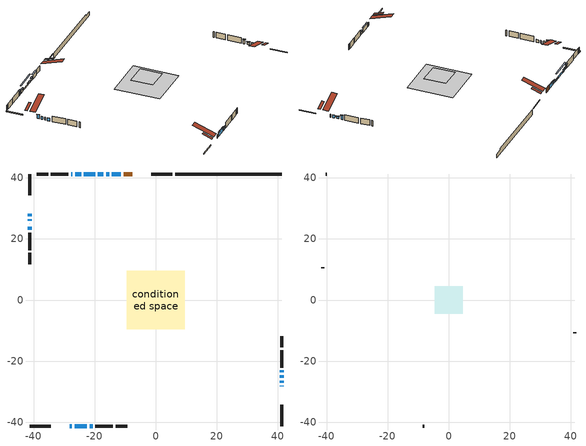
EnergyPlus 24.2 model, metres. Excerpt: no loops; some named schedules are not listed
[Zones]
conditioned space
 floor outside (Floor1 construction): -1.9,-1.9 -1.9,1.9 1.9,1.9 1.9,-1.9 z0.3
 floor adiabatic (AdiabaticFloorConstruction): -9.52,-9.52 -9.52,9.52 9.52,9.52 9.52,-9.52 z0.3
 floor foundation (Slab1 construction): -5.33,-3.4 -5.33,3.4 5.33,3.4 5.33,-3.4 z-1.83
 wall outside (RimJoist1 construction): 5.38,41.24 -1.52,41.24 / -41.24,-41.24 -34.34,-41.24 / -41.24,41.24 -41.24,34.34 / 41.24,-41.24 41.24,-34.34 z0.3:0.6
 wall outside (AdiabaticWallConstruction 1): -7.71,41.24 -10.52,41.24 z0.3:2.33
 wall outside (AdiabaticWallConstruction): -28.15,-41.24 -27.47,-41.24 / -41.24,26.46 -41.24,25.95 / 41.24,-28.15 41.24,-28.03 / -41.24,25.03 -41.24,24.9 / -41.24,23.98 -41.24,22.96 / 41.24,-27.11 41.24,-26.42 z0.3:1.52; -11.44,41.24 -14.34,41.24 / -26.55,-41.24 -22.58,-41.24 / 41.24,-23.65 41.24,-23.07 z0.3:2.03; -15.27,41.24 -16.19,41.24 z0.3:1.27; -17.11,41.24 -18.94,41.24 z0.3:0.66; -41.24,28.15 -41.24,27.39 z0.3:2; -21.65,-41.24 -20.66,-41.24 / -24.46,41.24 -26.34,41.24 z0.3:1.37; -19.87,41.24 -23.53,41.24 z0.3:0.91; 41.24,-25.5 41.24,-24.58 z0.3:1.29; -27.26,41.24 -27.72,41.24 z0.3:2.11
 wall outside (Wall1 construction): -28.65,41.24 -34.33,41.24 / -19.73,-41.24 -14.06,-41.24 / -41.24,22.03 -41.24,16.36 / 41.24,-22.14 41.24,-16.47 z0.3:2.74
 wall outside (Wall2 construction): -35.25,41.24 -38.98,41.24 / -13.13,-41.24 -9.4,-41.24 / -41.24,15.43 -41.24,11.7 / 41.24,-15.54 41.24,-11.81 z0.3:2.74
 wall foundation (FoundationWall1 construction): 6.31,41.24,-1.83 6.31,41.24,0.3 37.75,41.24,0.3 37.75,41.24,-0.34 41.24,41.24,-0.34 41.24,41.24,-1.83
 window (WindowConstruction 12): -28.15,-41.24 -27.47,-41.24 z0.3:1.52
 window (WindowConstruction 4): -11.44,41.24 -14.34,41.24 z0.3:2.03
 window (WindowConstruction 5): -15.27,41.24 -16.19,41.24 z0.3:1.27
 window (WindowConstruction 6): -17.11,41.24 -18.94,41.24 z0.3:0.66
 window (WindowConstruction 7): -41.24,28.15 -41.24,27.39 z0.3:2
 window (WindowConstruction 8): -26.55,-41.24 -22.58,-41.24 z0.3:2.03
 window (WindowConstruction 13): -41.24,26.46 -41.24,25.95 z0.3:1.52
 window (WindowConstruction 9): -21.65,-41.24 -20.66,-41.24 z0.3:1.37
 window (WindowConstruction 10): 41.24,-28.15 41.24,-28.03 z0.3:1.52
 window (WindowConstruction 11): -41.24,25.02 -41.24,24.9 z0.3:1.52
 window (WindowConstruction 16): -19.87,41.24 -23.53,41.24 z0.3:0.91
 window (WindowConstruction 14): -41.24,23.98 -41.24,22.96 z0.3:1.52
 window (WindowConstruction 15): 41.24,-27.1 41.24,-26.43 z0.3:1.52
 window (WindowConstruction): 41.24,-25.5 41.24,-24.58 z0.3:1.29
 window (WindowConstruction 1): 41.24,-23.65 41.24,-23.07 z0.3:2.03
 window (WindowConstruction 2): -24.46,41.24 -26.34,41.24 z0.3:1.37
 window (WindowConstruction 3): -27.27,41.24 -27.72,41.24 z0.3:2.1
 door (Door): -7.71,41.24 -10.51,41.24 z0.3:2.33
 ceiling adiabatic (AdiabaticFloorConstruction): 9.52,-9.52 9.52,9.52 -9.52,9.52 -9.52,-9.52 z0.3
 roof outside (Roof1 construction): -3.5,41.24,2.74 -3.5,37.23,4.08 -2.45,37.23,4.08 -2.45,41.24,2.74; -32.36,-41.24,2.74 -32.36,-37.23,4.08 -33.41,-37.23,4.08 -33.41,-41.24,2.74; -41.24,32.36,2.74 -37.23,32.36,4.08 -37.23,33.41,4.08 -41.24,33.41,2.74; 41.24,-32.36,2.74 37.23,-32.36,4.08 37.23,-33.41,4.08 41.24,-33.41,2.74
attic - vented
 floor to conditioned space (Floor2 construction Reversed): -4.57,-4.57 -4.57,4.57 4.57,4.57 4.57,-4.57 z2.74
 wall outside (Wall3 construction): -39.91,41.24 -40.31,41.24 / -8.47,-41.24 -8.07,-41.24 / -41.24,10.77 -41.24,10.37 / 41.24,-10.88 41.24,-10.48 z0.3:2.74
 roof outside (Roof2 construction): -6.78,41.24,2.74 -6.78,32.34,5.71 -4.43,32.34,5.71 -4.43,41.24,2.74; -29.08,-41.24,2.74 -29.08,-32.34,5.71 -31.43,-32.34,5.71 -31.43,-41.24,2.74; -41.24,29.08,2.74 -32.34,29.08,5.71 -32.34,31.43,5.71 -41.24,31.43,2.74; 41.24,-29.08,2.74 32.34,-29.08,5.71 32.34,-31.43,5.71 41.24,-31.43,2.74
shading: -14.54,41.24 -11.24,41.24 -11.24,41.65 -14.54,41.65 z2.23; -16.39,41.24 -15.07,41.24 -15.07,41.65 -16.39,41.65 z1.47; -19.14,41.24 -16.91,41.24 -16.91,41.65 -19.14,41.65 z0.86; -41.24,27.19 -41.24,28.35 -41.65,28.35 -41.65,27.19 z2.2; -22.38,-41.24 -26.75,-41.24 -26.75,-41.65 -22.38,-41.65 z2.23; -20.46,-41.24 -21.85,-41.24 -21.85,-41.65 -20.46,-41.65 z1.57; -26.29,41.24 -17.11,41.24 -17.11,41.65 -26.29,41.65 z3.67; 41.24,-24.38 41.24,-25.7 41.65,-25.7 41.65,-24.38 z1.49; 41.24,-22.87 41.24,-23.85 41.65,-23.85 41.65,-22.87 z2.23; -26.54,41.24 -24.26,41.24 -24.26,41.65 -26.54,41.65 z1.57; -27.92,41.24 -27.06,41.24 -27.06,41.65 -27.92,41.65 z2.31
[Building]
Building 1: Terrain=Suburbs
[Site:Location]
Quebec Intl AP_QC: Latitude {deg}=46.8; Longitude {deg}=-71.38; Time Zone {hr}=-5; Elevation {m}=74; Keep Site Location Information=Yes
[Site:GroundTemperature:Shallow]
0.0108218, -2.24938, -2.43038, -1.3578, 2.94801, 7.23376, 10.9493, 13.303, 13.5029, 11.5886, 7.96783, 3.81355
[Site:WaterMainsTemperature]
Calculation Method=Schedule; Temperature Schedule=mains temperature schedule
[Material] Roughness=Rough; Thermal Absorptance=0.9
Name | Thickness {m} | Conductivity {W/m-K} | Density {kg/m3} | Specific Heat {J/kg-K} | Solar Absorptance | Visible Absorptance
asphalt or fiberglass shingles | 0.00635 | 0.162714 | 1121.4 | 1465.45 | 0.4 | 0.4
ceiling loosefill ins | 0.169333 | 0.0480833 | 16.02 | 1046.75 | 0.7 | 0.7
ceiling stud and cavity | 0.1397 | 0.0758482 | 65.682 | 1177.47 | 0.7 | 0.7
concrete 4.0 in. | 0.1016 | 1.803125 | 2242.8 | 837.4 | 0.7 | 0.7
concrete 8.0 in. | 0.2032 | 1.803125 | 2242.8 | 837.4 | 0.7 | 0.7
door material | 0.04445 | 0.053851 | 512.64 | 1214.23 | 0.7 | 0.7
exterior vertical ins | 0.0021394 | 0.029427 | 32.04 | 1214.23 | 0.7 | 0.7
floor covering | 0.0127 | 0.0433444 | 54.468 | 1339.84 | 0.6 | 0.6
floor rigid ins | 0.155448 | 0.029427 | 32.04 | 1214.23 | 0.7 | 0.7
floor rigid ins 1; wall rigid ins 1 | 0.512978 | 0.029427 | 32.04 | 1214.23 | 0.7 | 0.7
floor stud and cavity | 0.1397 | 0.11909 | 92.3553 | 1139.71 | 0.7 | 0.7
floor stud and cavity 1 | 0.1397 | 1.75129 | 37.0049 | 1207.88 | 0.7 | 0.7
furniture material conditioned space 1 | 0.1524 | 0.115458 | 640.8 | 1214.23 | 0.6 | 0.6
gypsum board | 0.0127 | 0.160291 | 801 | 837.4 | 0.6 | 0.6
gypsum board 1 | 0.0127 | 0.160291 | 801 | 837.4 | 0.7 | 0.7
osb sheathing 0.5 in. | 0.0127 | 0.115458 | 512.64 | 1214.23 | 0.7 | 0.7
osb sheathing 0.75 in. | 0.01905 | 0.115458 | 512.64 | 1214.23 | 0.7 | 0.7
osb sheathing 2.0 in. | 0.0508 | 0.115458 | 512.64 | 1214.23 | 0.7 | 0.7
rim joist stud and cavity | 0.0508 | 0.0329873 | 125.044 | 1163.47 | 0.6 | 0.6
roof rigid ins; wall rigid ins | 0.051816 | 0.029427 | 32.04 | 1214.23 | 0.7 | 0.7
roof stud and cavity | 0.2032 | 0.13564 | 78.34581 | 1123.46 | 0.7 | 0.7
wall stud and cavity | 0.1397 | 0.714818 | 139.0536 | 1170.24 | 0.7 | 0.7
wall stud and cavity 1 | 0.1397 | 0.0790222 | 139.0536 | 1170.24 | 0.7 | 0.7
wall stud and cavity 2 | 0.0889 | 6.9971 | 50.32683 | 1063.81 | 0.6 | 0.6
wall stud and cavity 3 | 0.0889 | 0.380278 | 52.3479 | 1209.89 | 0.7 | 0.7
wall stud and cavity 4 | 0.0889 | 0.391764 | 83.0341 | 1211.67 | 0.7 | 0.7
wood siding | 0.0254 | 0.102417 | 544.68 | 1172.36 | 0.4 | 0.4
wood siding 1 | 0.00254 | 0.102417 | 544.68 | 1172.36 | 0.4 | 0.4
wood siding 2; wood siding 3; wood siding 4 | 0.0254 | 0.102417 | 544.68 | 1172.36 | 0.7 | 0.7
[WindowMaterial:SimpleGlazingSystem]
Name | U-Factor {W/m2-K} | Solar Heat Gain Coefficient
WindowMaterial | 2.85717 | 0.56
WindowMaterial 1 | 2.88329 | 0.54
WindowMaterial 10 | 9.89051 | 0.71
WindowMaterial 11 | 2.86682 | 0.61
WindowMaterial 12 | 2.875907 | 0.6
WindowMaterial 13 | 2.80266 | 0.66
WindowMaterial 14 | 4.849012 | 0.56
WindowMaterial 2 | 2.84865 | 0.57
WindowMaterial 3 | 2.92814 | 0.5
WindowMaterial 4 | 2.81856 | 0.6
WindowMaterial 5 | 2.85831 | 0.56
WindowMaterial 6 | 2.99401 | 0.4
WindowMaterial 7 | 2.84581 | 0.58
WindowMaterial 8 | 2.81572 | 0.61
WindowMaterial 9 | 2.84411 | 0.57
[Construction]
AdiabaticFloorConstruction: floor stud and cavity 1, floor rigid ins 1, osb sheathing 0.75 in., floor covering
AdiabaticWallConstruction: wood siding 3, wall rigid ins 1, wall stud and cavity 3, gypsum board
AdiabaticWallConstruction 1: wood siding 4, wall rigid ins 1, wall stud and cavity 3, gypsum board
Door: door material
Floor1 construction: floor stud and cavity, floor rigid ins, osb sheathing 0.75 in., floor covering
Floor2 construction Reversed: gypsum board, ceiling stud and cavity, ceiling loosefill ins
FoundationWall1 construction: concrete 8.0 in., gypsum board 1
furniture construction conditioned space 1: furniture material conditioned space 1
PartitionWallConstruction: gypsum board, wall stud and cavity 4, gypsum board
RimJoist1 construction: wood siding 2, osb sheathing 2.0 in., rim joist stud and cavity
Roof1 construction: asphalt or fiberglass shingles, roof rigid ins, osb sheathing 0.75 in., roof stud and cavity, gypsum board
Roof2 construction: asphalt or fiberglass shingles
Slab1 construction: concrete 4.0 in.
Wall1 construction: wood siding, wall rigid ins, osb sheathing 0.5 in., wall stud and cavity, gypsum board
Wall2 construction: wood siding, osb sheathing 0.5 in., wall stud and cavity 1, gypsum board
Wall3 construction: wood siding 1, wall stud and cavity 2
WindowConstruction: WindowMaterial
WindowConstruction 1: WindowMaterial 1
WindowConstruction 10; WindowConstruction 11: WindowMaterial 10
WindowConstruction 12; WindowConstruction 15: WindowMaterial 11
WindowConstruction 13: WindowMaterial 12
WindowConstruction 14: WindowMaterial 13
WindowConstruction 16: WindowMaterial 14
WindowConstruction 2: WindowMaterial 2
WindowConstruction 3: WindowMaterial 3
WindowConstruction 4: WindowMaterial 4
WindowConstruction 5: WindowMaterial 5
WindowConstruction 6: WindowMaterial 6
WindowConstruction 7: WindowMaterial 7
WindowConstruction 8: WindowMaterial 8
WindowConstruction 9: WindowMaterial 9
[Zone] Multiplier=1; Part of Total Floor Area=Yes
Name | Volume {m3}
attic - vented | 40.2936
conditioned space | 418.5
[Space]
Name | Zone | Volume {m3}
attic - vented 1 | attic - vented | 40.2936
conditioned space 1 | conditioned space | 418.5
[ZoneInfiltration:EffectiveLeakageArea]
infil attic - vented 1: Zone or Space=attic - vented 1; Schedule=Always On Discrete; Effective Air Leakage Area {cm2}=3087.14; Stack Coefficient=0.000376001; Wind Coefficient=1.31013e-05
[ZoneMixing]
whole house fan mix: Zone or Space=attic - vented; Schedule=Always On Continuous; Design Flow Rate Calculation Method=Flow/Zone; Design Flow Rate {m3/s}=0; Source Zone or Space=conditioned space
[SurfaceProperty:ExposedFoundationPerimeter]
Slab1: Exposed Perimeter Calculation Method=TotalExposedPerimeter; Total Exposed Perimeter {m}=34.931
[InternalMass] Zone or ZoneList=conditioned space; Space or SpaceList=conditioned space 1
Name | Construction | Surface Area {m2}
furniture mass conditioned space 1 | furniture construction conditioned space 1 | 179.72
partition wall mass | PartitionWallConstruction | 449.3
[Lights]
interior lighting: Zone or ZoneList or Space or SpaceList=conditioned space 1; Schedule=interior lighting schedule; Design Level Calculation Method=LightingLevel; Lighting Level {W}=343.2; Return Air Fraction=0; Fraction Radiant=0.6; Fraction Visible=0.2; Fraction Replaceable=1
[People]
occupants: Zone or ZoneList or Space or SpaceList=conditioned space 1; Number of People Schedule=occupants schedule; Number of People Calculation Method=People; Number of People=3; Fraction Radiant=0.314171; Sensible Heat Fraction=0.56303; Activity Level Schedule=occupants activity schedule; Carbon Dioxide Generation Rate {m3/s-W}=0; Enable ASHRAE 55 Comfort Warnings=No; Mean Radiant Temperature Calculation Type=EnclosureAveraged
[ElectricEquipment] Zone or ZoneList or Space or SpaceList=conditioned space 1; Design Level Calculation Method=EquipmentLevel
Name | Schedule | Design Level {W} | Fraction Latent | Fraction Radiant | Fraction Lost
clothes dryer | clothes dryer schedule | 140.772 | 0.015 | 0.081 | 0.85
clothes washer | clothes washer schedule | 32.1985 | 0.03 | 0.162 | 0.7
cooking range | cooking range schedule | 215.147 | 0.08 | 0.432 | 0.2
dishwasher | dishwasher schedule | 66.8632 | 0.3 | 0.18 | 0.4
fridge | fridge schedule | 72.9452 | 0 | 0.6 | 0
mech vent bath fan 0 | mech vent bath fan 0 schedule | 50.2 | 0 | 0 | 1
mech vent bath fan 1 | mech vent bath fan 1 schedule | 50.2 | 0 | 0 | 1
mech vent house fan | mech vent house fan schedule | 0 | 0 | 0 | 1
mech vent house fan cfis | mech vent house fan cfis schedule | 0 | 0 | 0 | 0
mech vent range fan 0 | mech vent range fan 0 schedule | 57 | 0 | 0 | 1
misc plug loads | misc plug loads schedule | 494.7 | 0.045 | 0.513 | 0.1
whole house fan | Always On Discrete | 0 | 0 | 0 | 1
[OtherEquipment] Zone or ZoneList or Space or SpaceList=conditioned space 1; Design Level Calculation Method=EquipmentLevel
Name | Fuel Type | Schedule | Design Level {W} | Fraction Latent | Fraction Radiant | Fraction Lost
clothes dryer 1 | Electricity | clothes dryer schedule | 0 | 0.015 | 0.081 | 0.85
cooking range 1 | Electricity | cooking range schedule | 0 | 0.08 | 0.432 | 0.2
general water use latent | None | general water use schedule | 62.594 | 1 | 0 | 0
general water use sensible | None | general water use schedule | -61.6891 | 0 | 0.6 | 0
mech vent house fan latent load | None | Always On Discrete | 0 | 1 | 0 | 0
mech vent house fan sensible load | None | Always On Discrete | 0 | 0 | 0 | 0
water heater energy adjustment1 | Electricity | Always On Discrete | 0.01 | 0 | 0 | 1
[ZoneInfiltration:DesignFlowRate] Zone or ZoneList or Space or SpaceList=conditioned space 1; Schedule=Always On Discrete; Design Flow Rate Calculation Method=Flow/Zone; Design Flow Rate {m3/s}=0
infil flow; natural vent flow; whole house fan flow
[Foundation:Kiva]
Foundation Kiva 1: Initial Indoor Air Temperature {C}=18; Wall Height Above Grade {m}=0.300015; Wall Depth Below Slab {m}=0.2032; Custom Block Material Name 1=exterior vertical ins; Custom Block Depth 1 {m}=2.13; Custom Block X Position 1 {m}=0.2159; Custom Block Z Position 1 {m}=0
[Foundation:Kiva:Settings]
Soil Conductivity {W/m-K}=0.849921; Soil Density {kg/m3}=1842.3; Soil Specific Heat {J/kg-K}=418.7; Ground Solar Absorptivity=0.9; Ground Thermal Absorptivity=0.9; Ground Surface Roughness {m}=0.03; Far-Field Width {m}=40; Deep-Ground Boundary Condition=ZeroFlux; Deep-Ground Depth {m}=40; Minimum Cell Dimension {m}=0.2; Maximum Cell Growth Coefficient=3; Simulation Timestep=Timestep
[Exterior:Lights]
exterior lighting: Schedule=exterior lighting schedule; Design Level {W}=75.6
[Schedule:Constant]
Name | Hourly Value
Always On Continuous; mech vent house fan schedule; mech vent house fan cfis schedule; Always On Discrete | 1
occupants activity schedule | 117.228
fridge schedule | 0
[Schedule:Week:Daily]
interior lighting schedule Week Rule - Jan1-Jan27: interior lighting schedule day, interior lighting schedule day, interior lighting schedule day, interior lighting schedule day, interior lighting schedule day, interior lighting schedule day, interior lighting schedule day, interior lighting schedule default day, interior lighting schedule default day, interior lighting schedule default day, interior lighting schedule default day, interior lighting schedule default day
interior lighting schedule Week Rule - Jan28-Feb3: interior lighting schedule day, interior lighting schedule day, interior lighting schedule day, interior lighting schedule day, interior lighting schedule day 1, interior lighting schedule day 1, interior lighting schedule day 1, interior lighting schedule default day, interior lighting schedule default day, interior lighting schedule default day, interior lighting schedule default day, interior lighting schedule default day
interior lighting schedule Week Rule - Feb4-Feb24: interior lighting schedule day 1, interior lighting schedule day 1, interior lighting schedule day 1, interior lighting schedule day 1, interior lighting schedule day 1, interior lighting schedule day 1, interior lighting schedule day 1, interior lighting schedule default day, interior lighting schedule default day, interior lighting schedule default day, interior lighting schedule default day, interior lighting schedule default day
interior lighting schedule Week Rule - Feb25-Mar3: interior lighting schedule day 1, interior lighting schedule day 1, interior lighting schedule day 1, interior lighting schedule day 1, interior lighting schedule day 2, interior lighting schedule day 2, interior lighting schedule day 2, interior lighting schedule default day, interior lighting schedule default day, interior lighting schedule default day, interior lighting schedule default day, interior lighting schedule default day
interior lighting schedule Week Rule - Mar4-Mar31: interior lighting schedule day 2, interior lighting schedule day 2, interior lighting schedule day 2, interior lighting schedule day 2, interior lighting schedule day 2, interior lighting schedule day 2, interior lighting schedule day 2, interior lighting schedule default day, interior lighting schedule default day, interior lighting schedule default day, interior lighting schedule default day, interior lighting schedule default day
interior lighting schedule Week Rule - Apr1-Apr28: interior lighting schedule day 3, interior lighting schedule day 3, interior lighting schedule day 3, interior lighting schedule day 3, interior lighting schedule day 3, interior lighting schedule day 3, interior lighting schedule day 3, interior lighting schedule default day, interior lighting schedule default day, interior lighting schedule default day, interior lighting schedule default day, interior lighting schedule default day
interior lighting schedule Week Rule - Apr29-May5: interior lighting schedule day 3, interior lighting schedule day 3, interior lighting schedule day 4, interior lighting schedule day 4, interior lighting schedule day 4, interior lighting schedule day 4, interior lighting schedule day 4, interior lighting schedule default day, interior lighting schedule default day, interior lighting schedule default day, interior lighting schedule default day, interior lighting schedule default day
interior lighting schedule Week Rule - May6-May26: interior lighting schedule day 4, interior lighting schedule day 4, interior lighting schedule day 4, interior lighting schedule day 4, interior lighting schedule day 4, interior lighting schedule day 4, interior lighting schedule day 4, interior lighting schedule default day, interior lighting schedule default day, interior lighting schedule default day, interior lighting schedule default day, interior lighting schedule default day
interior lighting schedule Week Rule - May27-Jun2: interior lighting schedule day 4, interior lighting schedule day 4, interior lighting schedule day 4, interior lighting schedule day 4, interior lighting schedule day 4, interior lighting schedule day 5, interior lighting schedule day 5, interior lighting schedule default day, interior lighting schedule default day, interior lighting schedule default day, interior lighting schedule default day, interior lighting schedule default day
interior lighting schedule Week Rule - Jun3-Jun30: interior lighting schedule day 5, interior lighting schedule day 5, interior lighting schedule day 5, interior lighting schedule day 5, interior lighting schedule day 5, interior lighting schedule day 5, interior lighting schedule day 5, interior lighting schedule default day, interior lighting schedule default day, interior lighting schedule default day, interior lighting schedule default day, interior lighting schedule default day
interior lighting schedule Week Rule - Jul1-Jul28: interior lighting schedule day 6, interior lighting schedule day 6, interior lighting schedule day 6, interior lighting schedule day 6, interior lighting schedule day 6, interior lighting schedule day 6, interior lighting schedule day 6, interior lighting schedule default day, interior lighting schedule default day, interior lighting schedule default day, interior lighting schedule default day, interior lighting schedule default day
interior lighting schedule Week Rule - Jul29-Aug4: interior lighting schedule day 6, interior lighting schedule day 6, interior lighting schedule day 6, interior lighting schedule day 7, interior lighting schedule day 7, interior lighting schedule day 7, interior lighting schedule day 7, interior lighting schedule default day, interior lighting schedule default day, interior lighting schedule default day, interior lighting schedule default day, interior lighting schedule default day
interior lighting schedule Week Rule - Aug5-Aug25: interior lighting schedule day 7, interior lighting schedule day 7, interior lighting schedule day 7, interior lighting schedule day 7, interior lighting schedule day 7, interior lighting schedule day 7, interior lighting schedule day 7, interior lighting schedule default day, interior lighting schedule default day, interior lighting schedule default day, interior lighting schedule default day, interior lighting schedule default day
interior lighting schedule Week Rule - Aug26-Sep1: interior lighting schedule day 7, interior lighting schedule day 7, interior lighting schedule day 7, interior lighting schedule day 7, interior lighting schedule day 7, interior lighting schedule day 7, interior lighting schedule day 8, interior lighting schedule default day, interior lighting schedule default day, interior lighting schedule default day, interior lighting schedule default day, interior lighting schedule default day
interior lighting schedule Week Rule - Sep2-Sep29: interior lighting schedule day 8, interior lighting schedule day 8, interior lighting schedule day 8, interior lighting schedule day 8, interior lighting schedule day 8, interior lighting schedule day 8, interior lighting schedule day 8, interior lighting schedule default day, interior lighting schedule default day, interior lighting schedule default day, interior lighting schedule default day, interior lighting schedule default day
interior lighting schedule Week Rule - Sep30-Oct6: interior lighting schedule day 8, interior lighting schedule day 9, interior lighting schedule day 9, interior lighting schedule day 9, interior lighting schedule day 9, interior lighting schedule day 9, interior lighting schedule day 9, interior lighting schedule default day, interior lighting schedule default day, interior lighting schedule default day, interior lighting schedule default day, interior lighting schedule default day
interior lighting schedule Week Rule - Oct7-Oct27: interior lighting schedule day 9, interior lighting schedule day 9, interior lighting schedule day 9, interior lighting schedule day 9, interior lighting schedule day 9, interior lighting schedule day 9, interior lighting schedule day 9, interior lighting schedule default day, interior lighting schedule default day, interior lighting schedule default day, interior lighting schedule default day, interior lighting schedule default day
interior lighting schedule Week Rule - Oct28-Nov3: interior lighting schedule day 9, interior lighting schedule day 9, interior lighting schedule day 9, interior lighting schedule day 9, interior lighting schedule day 10, interior lighting schedule day 10, interior lighting schedule day 10, interior lighting schedule default day, interior lighting schedule default day, interior lighting schedule default day, interior lighting schedule default day, interior lighting schedule default day
interior lighting schedule Week Rule - Nov4-Nov24: interior lighting schedule day 10, interior lighting schedule day 10, interior lighting schedule day 10, interior lighting schedule day 10, interior lighting schedule day 10, interior lighting schedule day 10, interior lighting schedule day 10, interior lighting schedule default day, interior lighting schedule default day, interior lighting schedule default day, interior lighting schedule default day, interior lighting schedule default day
interior lighting schedule Week Rule - Nov25-Dec1: interior lighting schedule day 10, interior lighting schedule day 10, interior lighting schedule day 10, interior lighting schedule day 10, interior lighting schedule day 10, interior lighting schedule day 10, interior lighting schedule day 11, interior lighting schedule default day, interior lighting schedule default day, interior lighting schedule default day, interior lighting schedule default day, interior lighting schedule default day
interior lighting schedule Week Rule - Dec2-Dec31: interior lighting schedule day 11, interior lighting schedule day 11, interior lighting schedule day 11, interior lighting schedule day 11, interior lighting schedule day 11, interior lighting schedule day 11, interior lighting schedule day 11, interior lighting schedule default day, interior lighting schedule default day, interior lighting schedule default day, interior lighting schedule default day, interior lighting schedule default day
occupants schedule Week Rule - Jan1-Dec31: occupants schedule day, occupants schedule day, occupants schedule day, occupants schedule day, occupants schedule day, occupants schedule day, occupants schedule day, occupants schedule default day, occupants schedule default day, occupants schedule default day, occupants schedule default day, occupants schedule default day
clothes dryer schedule Week Rule - Jan1-Dec31: clothes dryer schedule day, clothes dryer schedule day, clothes dryer schedule day, clothes dryer schedule day, clothes dryer schedule day, clothes dryer schedule day, clothes dryer schedule day, clothes dryer schedule default day, clothes dryer schedule default day, clothes dryer schedule default day, clothes dryer schedule default day, clothes dryer schedule default day
clothes washer schedule Week Rule - Jan1-Dec31: clothes washer schedule day, clothes washer schedule day, clothes washer schedule day, clothes washer schedule day, clothes washer schedule day, clothes washer schedule day, clothes washer schedule day, clothes washer schedule default day, clothes washer schedule default day, clothes washer schedule default day, clothes washer schedule default day, clothes washer schedule default day
cooking range schedule Week Rule - Jan1-Dec31: cooking range schedule day, cooking range schedule day, cooking range schedule day, cooking range schedule day, cooking range schedule day, cooking range schedule day, cooking range schedule day, cooking range schedule default day, cooking range schedule default day, cooking range schedule default day, cooking range schedule default day, cooking range schedule default day
dishwasher schedule Week Rule - Jan1-Dec31: dishwasher schedule day, dishwasher schedule day, dishwasher schedule day, dishwasher schedule day, dishwasher schedule day, dishwasher schedule day, dishwasher schedule day, dishwasher schedule default day, dishwasher schedule default day, dishwasher schedule default day, dishwasher schedule default day, dishwasher schedule default day
mech vent bath fan 0 schedule Week Rule - Jan1-Dec31: mech vent bath fan 0 schedule day, mech vent bath fan 0 schedule day, mech vent bath fan 0 schedule day, mech vent bath fan 0 schedule day, mech vent bath fan 0 schedule day, mech vent bath fan 0 schedule day, mech vent bath fan 0 schedule day, mech vent bath fan 0 schedule default day, mech vent bath fan 0 schedule default day, mech vent bath fan 0 schedule default day, mech vent bath fan 0 schedule default day, mech vent bath fan 0 schedule default day
mech vent bath fan 1 schedule Week Rule - Jan1-Dec31: mech vent bath fan 1 schedule day, mech vent bath fan 1 schedule day, mech vent bath fan 1 schedule day, mech vent bath fan 1 schedule day, mech vent bath fan 1 schedule day, mech vent bath fan 1 schedule day, mech vent bath fan 1 schedule day, mech vent bath fan 1 schedule default day, mech vent bath fan 1 schedule default day, mech vent bath fan 1 schedule default day, mech vent bath fan 1 schedule default day, mech vent bath fan 1 schedule default day
mech vent range fan 0 schedule Week Rule - Jan1-Dec31: mech vent range fan 0 schedule day, mech vent range fan 0 schedule day, mech vent range fan 0 schedule day, mech vent range fan 0 schedule day, mech vent range fan 0 schedule day, mech vent range fan 0 schedule day, mech vent range fan 0 schedule day, mech vent range fan 0 schedule default day, mech vent range fan 0 schedule default day, mech vent range fan 0 schedule default day, mech vent range fan 0 schedule default day, mech vent range fan 0 schedule default day
misc plug loads schedule Week Rule - Jan1-Dec31: misc plug loads schedule day, misc plug loads schedule day, misc plug loads schedule day, misc plug loads schedule day, misc plug loads schedule day, misc plug loads schedule day, misc plug loads schedule day, misc plug loads schedule default day, misc plug loads schedule default day, misc plug loads schedule default day, misc plug loads schedule default day, misc plug loads schedule default day
general water use schedule Week Rule - Jan1-Dec31: general water use schedule day, general water use schedule day, general water use schedule day, general water use schedule day, general water use schedule day, general water use schedule day, general water use schedule day, general water use schedule default day, general water use schedule default day, general water use schedule default day, general water use schedule default day, general water use schedule default day
exterior lighting schedule Week Rule - Jan1-Jan27: exterior lighting schedule day, exterior lighting schedule day, exterior lighting schedule day, exterior lighting schedule day, exterior lighting schedule day, exterior lighting schedule day, exterior lighting schedule day, exterior lighting schedule default day, exterior lighting schedule default day, exterior lighting schedule default day, exterior lighting schedule default day, exterior lighting schedule default day
exterior lighting schedule Week Rule - Jan28-Feb3: exterior lighting schedule day, exterior lighting schedule day, exterior lighting schedule day, exterior lighting schedule day, exterior lighting schedule day 1, exterior lighting schedule day 1, exterior lighting schedule day 1, exterior lighting schedule default day, exterior lighting schedule default day, exterior lighting schedule default day, exterior lighting schedule default day, exterior lighting schedule default day
exterior lighting schedule Week Rule - Feb4-Feb24: exterior lighting schedule day 1, exterior lighting schedule day 1, exterior lighting schedule day 1, exterior lighting schedule day 1, exterior lighting schedule day 1, exterior lighting schedule day 1, exterior lighting schedule day 1, exterior lighting schedule default day, exterior lighting schedule default day, exterior lighting schedule default day, exterior lighting schedule default day, exterior lighting schedule default day
exterior lighting schedule Week Rule - Feb25-Mar3: exterior lighting schedule day 1, exterior lighting schedule day 1, exterior lighting schedule day 1, exterior lighting schedule day 1, exterior lighting schedule day 2, exterior lighting schedule day 2, exterior lighting schedule day 2, exterior lighting schedule default day, exterior lighting schedule default day, exterior lighting schedule default day, exterior lighting schedule default day, exterior lighting schedule default day
exterior lighting schedule Week Rule - Mar4-Mar31: exterior lighting schedule day 2, exterior lighting schedule day 2, exterior lighting schedule day 2, exterior lighting schedule day 2, exterior lighting schedule day 2, exterior lighting schedule day 2, exterior lighting schedule day 2, exterior lighting schedule default day, exterior lighting schedule default day, exterior lighting schedule default day, exterior lighting schedule default day, exterior lighting schedule default day
exterior lighting schedule Week Rule - Apr1-Apr28: exterior lighting schedule day 3, exterior lighting schedule day 3, exterior lighting schedule day 3, exterior lighting schedule day 3, exterior lighting schedule day 3, exterior lighting schedule day 3, exterior lighting schedule day 3, exterior lighting schedule default day, exterior lighting schedule default day, exterior lighting schedule default day, exterior lighting schedule default day, exterior lighting schedule default day
exterior lighting schedule Week Rule - Apr29-May5: exterior lighting schedule day 3, exterior lighting schedule day 3, exterior lighting schedule day 4, exterior lighting schedule day 4, exterior lighting schedule day 4, exterior lighting schedule day 4, exterior lighting schedule day 4, exterior lighting schedule default day, exterior lighting schedule default day, exterior lighting schedule default day, exterior lighting schedule default day, exterior lighting schedule default day
exterior lighting schedule Week Rule - May6-May26: exterior lighting schedule day 4, exterior lighting schedule day 4, exterior lighting schedule day 4, exterior lighting schedule day 4, exterior lighting schedule day 4, exterior lighting schedule day 4, exterior lighting schedule day 4, exterior lighting schedule default day, exterior lighting schedule default day, exterior lighting schedule default day, exterior lighting schedule default day, exterior lighting schedule default day
exterior lighting schedule Week Rule - May27-Jun2: exterior lighting schedule day 4, exterior lighting schedule day 4, exterior lighting schedule day 4, exterior lighting schedule day 4, exterior lighting schedule day 4, exterior lighting schedule day 5, exterior lighting schedule day 5, exterior lighting schedule default day, exterior lighting schedule default day, exterior lighting schedule default day, exterior lighting schedule default day, exterior lighting schedule default day
exterior lighting schedule Week Rule - Jun3-Jun30: exterior lighting schedule day 5, exterior lighting schedule day 5, exterior lighting schedule day 5, exterior lighting schedule day 5, exterior lighting schedule day 5, exterior lighting schedule day 5, exterior lighting schedule day 5, exterior lighting schedule default day, exterior lighting schedule default day, exterior lighting schedule default day, exterior lighting schedule default day, exterior lighting schedule default day
exterior lighting schedule Week Rule - Jul1-Jul28: exterior lighting schedule day 6, exterior lighting schedule day 6, exterior lighting schedule day 6, exterior lighting schedule day 6, exterior lighting schedule day 6, exterior lighting schedule day 6, exterior lighting schedule day 6, exterior lighting schedule default day, exterior lighting schedule default day, exterior lighting schedule default day, exterior lighting schedule default day, exterior lighting schedule default day
exterior lighting schedule Week Rule - Jul29-Aug4: exterior lighting schedule day 6, exterior lighting schedule day 6, exterior lighting schedule day 6, exterior lighting schedule day 7, exterior lighting schedule day 7, exterior lighting schedule day 7, exterior lighting schedule day 7, exterior lighting schedule default day, exterior lighting schedule default day, exterior lighting schedule default day, exterior lighting schedule default day, exterior lighting schedule default day
[Schedule:Year]
interior lighting schedule: interior lighting schedule Week Rule - Jan1-Jan27, 1, 1, 1, 27, interior lighting schedule Week Rule - Jan28-Feb3, 1, 28, 2, 3, interior lighting schedule Week Rule - Feb4-Feb24, 2, 4, 2, 24, interior lighting schedule Week Rule - Feb25-Mar3, 2, 25, 3, 3, interior lighting schedule Week Rule - Mar4-Mar31, 3, 4, 3, 31, interior lighting schedule Week Rule - Apr1-Apr28, 4, 1, 4, 28, interior lighting schedule Week Rule - Apr29-May5, 4, 29, 5, 5, interior lighting schedule Week Rule - May6-May26, 5, 6, 5, 26, interior lighting schedule Week Rule - May27-Jun2, 5, 27, 6, 2, interior lighting schedule Week Rule - Jun3-Jun30, 6, 3, 6, 30, interior lighting schedule Week Rule - Jul1-Jul28, 7, 1, 7, 28, interior lighting schedule Week Rule - Jul29-Aug4, 7, 29, 8, 4, interior lighting schedule Week Rule - Aug5-Aug25, 8, 5, 8, 25, interior lighting schedule Week Rule - Aug26-Sep1, 8, 26, 9, 1, interior lighting schedule Week Rule - Sep2-Sep29, 9, 2, 9, 29, interior lighting schedule Week Rule - Sep30-Oct6, 9, 30, 10, 6, interior lighting schedule Week Rule - Oct7-Oct27, 10, 7, 10, 27, interior lighting schedule Week Rule - Oct28-Nov3, 10, 28, 11, 3, interior lighting schedule Week Rule - Nov4-Nov24, 11, 4, 11, 24, interior lighting schedule Week Rule - Nov25-Dec1, 11, 25, 12, 1, interior lighting schedule Week Rule - Dec2-Dec31, 12, 2, 12, 31
occupants schedule: occupants schedule Week Rule - Jan1-Dec31, 1, 1, 12, 31
clothes dryer schedule: clothes dryer schedule Week Rule - Jan1-Dec31, 1, 1, 12, 31
clothes washer schedule: clothes washer schedule Week Rule - Jan1-Dec31, 1, 1, 12, 31
cooking range schedule: cooking range schedule Week Rule - Jan1-Dec31, 1, 1, 12, 31
dishwasher schedule: dishwasher schedule Week Rule - Jan1-Dec31, 1, 1, 12, 31
mech vent bath fan 0 schedule: mech vent bath fan 0 schedule Week Rule - Jan1-Dec31, 1, 1, 12, 31
mech vent bath fan 1 schedule: mech vent bath fan 1 schedule Week Rule - Jan1-Dec31, 1, 1, 12, 31
mech vent range fan 0 schedule: mech vent range fan 0 schedule Week Rule - Jan1-Dec31, 1, 1, 12, 31
misc plug loads schedule: misc plug loads schedule Week Rule - Jan1-Dec31, 1, 1, 12, 31
general water use schedule: general water use schedule Week Rule - Jan1-Dec31, 1, 1, 12, 31
exterior lighting schedule: exterior lighting schedule Week Rule - Jan1-Jan27, 1, 1, 1, 27, exterior lighting schedule Week Rule - Jan28-Feb3, 1, 28, 2, 3, exterior lighting schedule Week Rule - Feb4-Feb24, 2, 4, 2, 24, exterior lighting schedule Week Rule - Feb25-Mar3, 2, 25, 3, 3, exterior lighting schedule Week Rule - Mar4-Mar31, 3, 4, 3, 31, exterior lighting schedule Week Rule - Apr1-Apr28, 4, 1, 4, 28, exterior lighting schedule Week Rule - Apr29-May5, 4, 29, 5, 5, exterior lighting schedule Week Rule - May6-May26, 5, 6, 5, 26, exterior lighting schedule Week Rule - May27-Jun2, 5, 27, 6, 2, exterior lighting schedule Week Rule - Jun3-Jun30, 6, 3, 6, 30, exterior lighting schedule Week Rule - Jul1-Jul28, 7, 1, 7, 28, exterior lighting schedule Week Rule - Jul29-Aug4, 7, 29, 8, 4, exterior lighting schedule Week Rule - Aug5-Aug25, 8, 5, 8, 25, exterior lighting schedule Week Rule - Aug26-Sep1, 8, 26, 9, 1, exterior lighting schedule Week Rule - Sep2-Sep29, 9, 2, 9, 29, exterior lighting schedule Week Rule - Sep30-Oct6, 9, 30, 10, 6, exterior lighting schedule Week Rule - Oct7-Oct27, 10, 7, 10, 27, exterior lighting schedule Week Rule - Oct28-Nov3, 10, 28, 11, 3, exterior lighting schedule Week Rule - Nov4-Nov24, 11, 4, 11, 24, exterior lighting schedule Week Rule - Nov25-Dec1, 11, 25, 12, 1, exterior lighting schedule Week Rule - Dec2-Dec31, 12, 2, 12, 31
[Schedule:Compact]
mains temperature schedule: Through: 01/01, For: AllDays, Until: 24:00, 5.175, Through: 01/02, For: AllDays, Until: 24:00, 5.10167, Through: 01/03, For: AllDays, Until: 24:00, 5.02889, Through: 01/04, For: AllDays, Until: 24:00, 4.95778, Through: 01/05, For: AllDays, Until: 24:00, 4.88778, Through: 01/06, For: AllDays, Until: 24:00, 4.81833, Through: 01/07, For: AllDays, Until: 24:00, 4.75056, Through: 01/08, For: AllDays, Until: 24:00, 4.68389, Through: 01/09, For: AllDays, Until: 24:00, 4.61833, Through: 01/10, For: AllDays, Until: 24:00, 4.55389, Through: 01/11, For: AllDays, Until: 24:00, 4.49056, Through: 01/12, For: AllDays, Until: 24:00, 4.42889, Through: 01/13, For: AllDays, Until: 24:00, 4.36778, Through: 01/14, For: AllDays, Until: 24:00, 4.30889, Through: 01/15, For: AllDays, Until: 24:00, 4.25056, Through: 01/16, For: AllDays, Until: 24:00, 4.19389, Through: 01/17, For: AllDays, Until: 24:00, 4.13833, Through: 01/18, For: AllDays, Until: 24:00, 4.08444, Through: 01/19, For: AllDays, Until: 24:00, 4.03167, Through: 01/20, For: AllDays, Until: 24:00, 3.98056, Through: 01/21, For: AllDays, Until: 24:00, 3.93056, Through: 01/22, For: AllDays, Until: 24:00, 3.88222, Through: 01/23, For: AllDays, Until: 24:00, 3.835, Through: 01/24, For: AllDays, Until: 24:00, 3.78944, Through: 01/25, For: AllDays, Until: 24:00, 3.74556, Through: 01/26, For: AllDays, Until: 24:00, 3.70278, Through: 01/27, For: AllDays, Until: 24:00, 3.66167, Through: 01/28, For: AllDays, Until: 24:00, 3.62167, Through: 01/29, For: AllDays, Until: 24:00, 3.58389, Through: 01/30, For: AllDays, Until: 24:00, 3.54722, Through: 01/31, For: AllDays, Until: 24:00, 3.51167, Through: 02/01, For: AllDays, Until: 24:00, 3.47833, Through: 02/02, For: AllDays, Until: 24:00, 3.44611, Through: 02/03, For: AllDays, Until: 24:00, 3.41556, Through: 02/04, For: AllDays, Until: 24:00, 3.38667, Through: 02/05, For: AllDays, Until: 24:00, 3.35944, Through: 02/06, For: AllDays, Until: 24:00, 3.33389, Through: 02/07, For: AllDays, Until: 24:00, 3.30944, Through: 02/08, For: AllDays, Until: 24:00, 3.28667, Through: 02/09, For: AllDays, Until: 24:00, 3.26611, Through: 02/10, For: AllDays, Until: 24:00, 3.24667, Through: 02/11, For: AllDays, Until: 24:00, 3.22889, Through: 02/12, For: AllDays, Until: 24:00, 3.21278, Through: 02/13, For: AllDays, Until: 24:00, 3.19833, Through: 02/14, For: AllDays, Until: 24:00, 3.18556, Through: 02/15, For: AllDays, Until: 24:00, 3.17389, Through: 02/16, For: AllDays, Until: 24:00, 3.16444, Through: 02/17, For: AllDays, Until: 24:00, 3.15667, Through: 02/18, For: AllDays, Until: 24:00, 3.15056, Through: 02/19, For: AllDays, Until: 24:00, 3.14556, Through: 02/20, For: AllDays, Until: 24:00, 3.14278, Through: 02/21, For: AllDays, Until: 24:00, 3.14111, Through: 02/22, For: AllDays, Until: 24:00, 3.14167, Through: 02/23, For: AllDays, Until: 24:00, 3.14333, Through: 02/24, For: AllDays, Until: 24:00, 3.14722, Through: 02/25, For: AllDays, Until: 24:00, 3.15222, Through: 02/26, For: AllDays, Until: 24:00, 3.15944, Through: 02/27, For: AllDays, Until: 24:00, 3.16778, Through: 02/28, For: AllDays, Until: 24:00, 3.17778, Through: 03/01, For: AllDays, Until: 24:00, 3.18944, Through: 03/02, For: AllDays, Until: 24:00, 3.20333, Through: 03/03, For: AllDays, Until: 24:00, 3.21833, Through: 03/04, For: AllDays, Until: 24:00, 3.235, Through: 03/05, For: AllDays, Until: 24:00, 3.25333, Through: 03/06, For: AllDays, Until: 24:00, 3.27333, Through: 03/07, For: AllDays, Until: 24:00, 3.29444, Through: 03/08, For: AllDays, Until: 24:00, 3.31778, Through: 03/09, For: AllDays, Until: 24:00, 3.34222, Through: 03/10, For: AllDays, Until: 24:00, 3.36889, Through: 03/11, For: AllDays, Until: 24:00, 3.39667, Through: 03/12, For: AllDays, Until: 24:00, 3.42611, Through: 03/13, For: AllDays, Until: 24:00, 3.45722, Through: 03/14, For: AllDays, Until: 24:00, 3.49, Through: 03/15, For: AllDays, Until: 24:00, 3.52389, Through: 03/16, For: AllDays, Until: 24:00, 3.55944, Through: 03/17, For: AllDays, Until: 24:00, 3.59667, Through: 03/18, For: AllDays, Until: 24:00, 3.63556, Through: 03/19, For: AllDays, Until: 24:00, 3.67556, Through: 03/20, For: AllDays, Until: 24:00, 3.71722, Through: 03/21, For: AllDays, Until: 24:00, 3.76056, Through: 03/22, For: AllDays, Until: 24:00, 3.80556, Through: 03/23, For: AllDays, Until: 24:00, 3.85111, Through: 03/24, For: AllDays, Until: 24:00, 3.89889, Through: 03/25, For: AllDays, Until: 24:00, 3.94778, Through: 03/26, For: AllDays, Until: 24:00, 3.99833, Through: 03/27, For: AllDays, Until: 24:00, 4.05, Through: 03/28, For: AllDays, Until: 24:00, 4.10333, Through: 03/29, For: AllDays, Until: 24:00, 4.15778, Through: 03/30, For: AllDays, Until: 24:00, 4.21333, Through: 03/31, For: AllDays, Until: 24:00, 4.27056, Through: 04/01, For: AllDays, Until: 24:00, 4.32944, Through: 04/02, For: AllDays, Until: 24:00, 4.38889, Through: 04/03, For: AllDays, Until: 24:00, 4.45, Through: 04/04, For: AllDays, Until: 24:00, 4.51222, Through: 04/05, For: AllDays, Until: 24:00, 4.57611, Through: 04/06, For: AllDays, Until: 24:00, 4.64056, Through: 04/07, For: AllDays, Until: 24:00, 4.70667, Through: 04/08, For: AllDays, Until: 24:00, 4.77389, Through: 04/09, For: AllDays, Until: 24:00, 4.84222, Through: 04/10, For: AllDays, Until: 24:00, 4.91167, Through: 04/11, For: AllDays, Until: 24:00, 4.98278, Through: 04/12, For: AllDays, Until: 24:00, 5.05444, Through: 04/13, For: AllDays, Until: 24:00, 5.12722, Through: 04/14, For: AllDays, Until: 24:00, 5.20111, Through: 04/15, For: AllDays, Until: 24:00, 5.27611, Through: 04/16, For: AllDays, Until: 24:00, 5.35167, Through: 04/17, For: AllDays, Until: 24:00, 5.42889, Through: 04/18, For: AllDays, Until: 24:00, 5.50667, Through: 04/19, For: AllDays, Until: 24:00, 5.58556, Through: 04/20, For: AllDays, Until: 24:00, 5.665, Through: 04/21, For: AllDays, Until: 24:00, 5.74611, Through: 04/22, For: AllDays, Until: 24:00, 5.82722, Through: 04/23, For: AllDays, Until: 24:00, 5.91, Through: 04/24, For: AllDays, Until: 24:00, 5.99278, Through: 04/25, For: AllDays, Until: 24:00, 6.07722, Through: 04/26, For: AllDays, Until: 24:00, 6.16167, Through: 04/27, For: AllDays, Until: 24:00, 6.24722, Through: 04/28, For: AllDays, Until: 24:00, 6.33389, Through: 04/29, For: AllDays, Until: 24:00, 6.42056, Through: 04/30, For: AllDays, Until: 24:00, 6.50833, Through: 05/01, For: AllDays, Until: 24:00, 6.59667, Through: 05/02, For: AllDays, Until: 24:00, 6.68556, Through: 05/03, For: AllDays, Until: 24:00, 6.775, Through: 05/04, For: AllDays, Until: 24:00, 6.86556, Through: 05/05, For: AllDays, Until: 24:00, 6.95611, Through: 05/06, For: AllDays, Until: 24:00, 7.04722, Through: 05/07, For: AllDays, Until: 24:00, 7.13889, Through: 05/08, For: AllDays, Until: 24:00, 7.23111, Through: 05/09, For: AllDays, Until: 24:00, 7.32333, Through: 05/10, For: AllDays, Until: 24:00, 7.41667, Through: 05/11, For: AllDays, Until: 24:00, 7.51, Through: 05/12, For: AllDays, Until: 24:00, 7.60389, Through: 05/13, For: AllDays, Until: 24:00, 7.69778, Through: 05/14, For: AllDays, Until: 24:00, 7.79222, Through: 05/15, For: AllDays, Until: 24:00, 7.88667, Through: 05/16, For: AllDays, Until: 24:00, 7.98167, Through: 05/17, For: AllDays, Until: 24:00, 8.07667, Through: 05/18, For: AllDays, Until: 24:00, 8.17167, Through: 05/19, For: AllDays, Until: 24:00, 8.26722, Through: 05/20, For: AllDays, Until: 24:00, 8.36278, Through: 05/21, For: AllDays, Until: 24:00, 8.45833, Through: 05/22, For: AllDays, Until: 24:00, 8.55444, Through: 05/23, For: AllDays, Until: 24:00, 8.65, Through: 05/24, For: AllDays, Until: 24:00, 8.74611, Through: 05/25, For: AllDays, Until: 24:00, 8.84167, Through: 05/26, For: AllDays, Until: 24:00, 8.93722, Through: 05/27, For: AllDays, Until: 24:00, 9.03333, Through: 05/28, For: AllDays, Until: 24:00, 9.12889, Through: 05/29, For: AllDays, Until: 24:00, 9.22389, Through: 05/30, For: AllDays, Until: 24:00, 9.31944, Through: 05/31, For: AllDays, Until: 24:00, 9.41444, Through: 06/01, For: AllDays, Until: 24:00, 9.50944, Through: 06/02, For: AllDays, Until: 24:00, 9.60389, Through: 06/03, For: AllDays, Until: 24:00, 9.69833, Through: 06/04, For: AllDays, Until: 24:00, 9.79278, Through: 06/05, For: AllDays, Until: 24:00, 9.88667, Through: 06/06, For: AllDays, Until: 24:00, 9.98, Through: 06/07, For: AllDays, Until: 24:00, 10.0728, Through: 06/08, For: AllDays, Until: 24:00, 10.1656, Through: 06/09, For: AllDays, Until: 24:00, 10.2578, Through: 06/10, For: AllDays, Until: 24:00, 10.3494, Through: 06/11, For: AllDays, Until: 24:00, 10.4411, Through: 06/12, For: AllDays, Until: 24:00, 10.5317, Through: 06/13, For: AllDays, Until: 24:00, 10.6222, Through: 06/14, For: AllDays, Until: 24:00, 10.7117, Through: 06/15, For: AllDays, Until: 24:00, 10.8006, Through: 06/16, For: AllDays, Until: 24:00, 10.8889, Through: 06/17, For: AllDays, Until: 24:00, 10.9772, Through: 06/18, For: AllDays, Until: 24:00, 11.0639, Through: 06/19, For: AllDays, Until: 24:00, 11.1506, Through: 06/20, For: AllDays, Until: 24:00, 11.2361, Through: 06/21, For: AllDays, Until: 24:00, 11.3211, Through: 06/22, For: AllDays, Until: 24:00, 11.4056, Through: 06/23, For: AllDays, Until: 24:00, 11.4889, Through: 06/24, For: AllDays, Until: 24:00, 11.5711, Through: 06/25, For: AllDays, Until: 24:00, 11.6533, Through: 06/26, For: AllDays, Until: 24:00, 11.7339, Through: 06/27, For: AllDays, Until: 24:00, 11.8139, Through: 06/28, For: AllDays, Until: 24:00, 11.8928, Through: 06/29, For: AllDays, Until: 24:00, 11.9711, Through: 06/30, For: AllDays, Until: 24:00, 12.0483, Through: 07/01, For: AllDays, Until: 24:00, 12.1244, Through: 07/02, For: AllDays, Until: 24:00, 12.1994, Through: 07/03, For: AllDays, Until: 24:00, 12.2733, Through: 07/04, For: AllDays, Until: 24:00, 12.3467, Through: 07/05, For: AllDays, Until: 24:00, 12.4183, Through: 07/06, For: AllDays, Until: 24:00, 12.4894, Through: 07/07, For: AllDays, Until: 24:00, 12.5589, Through: 07/08, For: AllDays, Until: 24:00, 12.6278, Through: 07/09, For: AllDays, Until: 24:00, 12.695, Through: 07/10, For: AllDays, Until: 24:00, 12.7617, Through: 07/11, For: AllDays, Until: 24:00, 12.8267, Through: 07/12, For: AllDays, Until: 24:00, 12.8906, Through: 07/13, For: AllDays, Until: 24:00, 12.9528, Through: 07/14, For: AllDays, Until: 24:00, 13.0144, Through: 07/15, For: AllDays, Until: 24:00, 13.0744, Through: 07/16, For: AllDays, Until: 24:00, 13.1333, Through: 07/17, For: AllDays, Until: 24:00, 13.1906, Through: 07/18, For: AllDays, Until: 24:00, 13.2467, Through: 07/19, For: AllDays, Until: 24:00, 13.3017, Through: 07/20, For: AllDays, Until: 24:00, 13.355, Through: 07/21, For: AllDays, Until: 24:00, 13.4072, Through: 07/22, For: AllDays, Until: 24:00, 13.4578, Through: 07/23, For: AllDays, Until: 24:00, 13.5067, Through: 07/24, For: AllDays, Until: 24:00, 13.5544, Through: 07/25, For: AllDays, Until: 24:00, 13.6011, Through: 07/26, For: AllDays, Until: 24:00, 13.6461, Through: 07/27, For: AllDays, Until: 24:00, 13.6894, Through: 07/28, For: AllDays, Until: 24:00, 13.7317, Through: 07/29, For: AllDays, Until: 24:00, 13.7722, Through: 07/30, For: AllDays, Until: 24:00, 13.8111, Through: 07/31, For: AllDays, Until: 24:00, 13.8489, Through: 08/01, For: AllDays, Until: 24:00, 13.8844, Through: 08/02, For: AllDays, Until: 24:00, 13.9189, Through: 08/03, For: AllDays, Until: 24:00, 13.9522, Through: 08/04, For: AllDays, Until: 24:00, 13.9833, Through: 08/05, For: AllDays, Until: 24:00, 14.0133, Through: 08/06, For: AllDays, Until: 24:00, 14.0411, Through: 08/07, For: AllDays, Until: 24:00, 14.0678, Through: 08/08, For: AllDays, Until: 24:00, 14.0933, Through: 08/09, For: AllDays, Until: 24:00, 14.1167, Through: 08/10, For: AllDays, Until: 24:00, 14.1383, Through: 08/11, For: AllDays, Until: 24:00, 14.1589, Through: 08/12, For: AllDays, Until: 24:00, 14.1772, Through: 08/13, For: AllDays, Until: 24:00, 14.1944, Through: 08/14, For: AllDays, Until: 24:00, 14.21, Through: 08/15, For: AllDays, Until: 24:00, 14.2233, Through: 08/16, For: AllDays, Until: 24:00, 14.2356, Through: 08/17, For: AllDays, Until: 24:00, 14.2461, Through: 08/18, For: AllDays, Until: 24:00, 14.255, Through: 08/19, For: AllDays, Until: 24:00, 14.2622, Through: 08/20, For: AllDays, Until: 24:00, 14.2678, Through: 08/21, For: AllDays, Until: 24:00, 14.2717, Through: 08/22, For: AllDays, Until: 24:00, 14.2739, Through: 08/23, For: AllDays, Until: 24:00, 14.2744, Through: 08/24, For: AllDays, Until: 24:00, 14.2733, Through: 08/25, For: AllDays, Until: 24:00, 14.2711, Through: 08/26, For: AllDays, Until: 24:00, 14.2667, Through: 08/27, For: AllDays, Until: 24:00, 14.2606, Through: 08/28, For: AllDays, Until: 24:00, 14.2528, Through: 08/29, For: AllDays, Until: 24:00, 14.2439, Through: 08/30, For: AllDays, Until: 24:00, 14.2328, Through: 08/31, For: AllDays, Until: 24:00, 14.2206, Through: 09/01, For: AllDays, Until: 24:00, 14.2061, Through: 09/02, For: AllDays, Until: 24:00, 14.1906, Through: 09/03, For: AllDays, Until: 24:00, 14.1728, Through: 09/04, For: AllDays, Until: 24:00, 14.1539, Through: 09/05, For: AllDays, Until: 24:00, 14.1333, Through: 09/06, For: AllDays, Until: 24:00, 14.1111, Through: 09/07, For: AllDays, Until: 24:00, 14.0872, Through: 09/08, For: AllDays, Until: 24:00, 14.0617, Through: 09/09, For: AllDays, Until: 24:00, 14.035, Through: 09/10, For: AllDays, Until: 24:00, 14.0061, Through: 09/11, For: AllDays, Until: 24:00, 13.9761, Through: 09/12, For: AllDays, Until: 24:00, 13.9444, Through: 09/13, For: AllDays, Until: 24:00, 13.9111, Through: 09/14, For: AllDays, Until: 24:00, 13.8761, Through: 09/15, For: AllDays, Until: 24:00, 13.84, Through: 09/16, For: AllDays, Until: 24:00, 13.8022, Through: 09/17, For: AllDays, Until: 24:00, 13.7628, Through: 09/18, For: AllDays, Until: 24:00, 13.7217, Through: 09/19, For: AllDays, Until: 24:00, 13.6794, Through: 09/20, For: AllDays, Until: 24:00, 13.6356, Through: 09/21, For: AllDays, Until: 24:00, 13.59, Through: 09/22, For: AllDays, Until: 24:00, 13.5433, Through: 09/23, For: AllDays, Until: 24:00, 13.4956, Through: 09/24, For: AllDays, Until: 24:00, 13.4456, Through: 09/25, For: AllDays, Until: 24:00, 13.395, Through: 09/26, For: AllDays, Until: 24:00, 13.3422, Through: 09/27, For: AllDays, Until: 24:00, 13.2883, Through: 09/28, For: AllDays, Until: 24:00, 13.2333, Through: 09/29, For: AllDays, Until: 24:00, 13.1772, Through: 09/30, For: AllDays, Until: 24:00, 13.1194, Through: 10/01, For: AllDays, Until: 24:00, 13.06, Through: 10/02, For: AllDays, Until: 24:00, 13, Through: 10/03, For: AllDays, Until: 24:00, 12.9383, Through: 10/04, For: AllDays, Until: 24:00, 12.8756, Through: 10/05, For: AllDays, Until: 24:00, 12.8111, Through: 10/06, For: AllDays, Until: 24:00, 12.7456, Through: 10/07, For: AllDays, Until: 24:00, 12.6794, Through: 10/08, For: AllDays, Until: 24:00, 12.6117, Through: 10/09, For: AllDays, Until: 24:00, 12.5428, Through: 10/10, For: AllDays, Until: 24:00, 12.4728, Through: 10/11, For: AllDays, Until: 24:00, 12.4017, Through: 10/12, For: AllDays, Until: 24:00, 12.3294, Through: 10/13, For: AllDays, Until: 24:00, 12.2561, Through: 10/14, For: AllDays, Until: 24:00, 12.1817, Through: 10/15, For: AllDays, Until: 24:00, 12.1061, Through: 10/16, For: AllDays, Until: 24:00, 12.03, Through: 10/17, For: AllDays, Until: 24:00, 11.9528, Through: 10/18, For: AllDays, Until: 24:00, 11.8744, Through: 10/19, For: AllDays, Until: 24:00, 11.795, Through: 10/20, For: AllDays, Until: 24:00, 11.715, Through: 10/21, For: AllDays, Until: 24:00, 11.6339, Through: 10/22, For: AllDays, Until: 24:00, 11.5517, Through: 10/23, For: AllDays, Until: 24:00, 11.4689, Through: 10/24, For: AllDays, Until: 24:00, 11.3856, Through: 10/25, For: AllDays, Until: 24:00, 11.3011, Through: 10/26, For: AllDays, Until: 24:00, 11.2161, Through: 10/27, For: AllDays, Until: 24:00, 11.13, Through: 10/28, For: AllDays, Until: 24:00, 11.0433, Through: 10/29, For: AllDays, Until: 24:00, 10.9561, Through: 10/30, For: AllDays, Until: 24:00, 10.8683, Through: 10/31, For: AllDays, Until: 24:00, 10.7794, Through: 11/01, For: AllDays, Until: 24:00, 10.6906, Through: 11/02, For: AllDays, Until: 24:00, 10.6006, Through: 11/03, For: AllDays, Until: 24:00, 10.51, Through: 11/04, For: AllDays, Until: 24:00, 10.4194, Through: 11/05, For: AllDays, Until: 24:00, 10.3278, Through: 11/06, For: AllDays, Until: 24:00, 10.2361, Through: 11/07, For: AllDays, Until: 24:00, 10.1439, Through: 11/08, For: AllDays, Until: 24:00, 10.0511, Through: 11/09, For: AllDays, Until: 24:00, 9.95778, Through: 11/10, For: AllDays, Until: 24:00, 9.86444, Through: 11/11, For: AllDays, Until: 24:00, 9.77056, Through: 11/12, For: AllDays, Until: 24:00, 9.67611, Through: 11/13, For: AllDays, Until: 24:00, 9.58167, Through: 11/14, For: AllDays, Until: 24:00, 9.48722, Through: 11/15, For: AllDays, Until: 24:00, 9.39222, Through: 11/16, For: AllDays, Until: 24:00, 9.29667, Through: 11/17, For: AllDays, Until: 24:00, 9.20167, Through: 11/18, For: AllDays, Until: 24:00, 9.10611, Through: 11/19, For: AllDays, Until: 24:00, 9.01056, Through: 11/20, For: AllDays, Until: 24:00, 8.915, Through: 11/21, For: AllDays, Until: 24:00, 8.81889, Through: 11/22, For: AllDays, Until: 24:00, 8.72333, Through: 11/23, For: AllDays, Until: 24:00, 8.62722, Through: 11/24, For: AllDays, Until: 24:00, 8.53167, Through: 11/25, For: AllDays, Until: 24:00, 8.43611, Through: 11/26, For: AllDays, Until: 24:00, 8.34, Through: 11/27, For: AllDays, Until: 24:00, 8.245, Through: 11/28, For: AllDays, Until: 24:00, 8.14944, Through: 11/29, For: AllDays, Until: 24:00, 8.05389, Through: 11/30, For: AllDays, Until: 24:00, 7.95889, Through: 12/01, For: AllDays, Until: 24:00, 7.86444, Through: 12/02, For: AllDays, Until: 24:00, 7.76944, Through: 12/03, For: AllDays, Until: 24:00, 7.67556, Through: 12/04, For: AllDays, Until: 24:00, 7.58167, Through: 12/05, For: AllDays, Until: 24:00, 7.48778, Through: 12/06, For: AllDays, Until: 24:00, 7.39444, Through: 12/07, For: AllDays, Until: 24:00, 7.30167, Through: 12/08, For: AllDays, Until: 24:00, 7.20889, Through: 12/09, For: AllDays, Until: 24:00, 7.11722, Through: 12/10, For: AllDays, Until: 24:00, 7.02556, Through: 12/11, For: AllDays, Until: 24:00, 6.93444, Through: 12/12, For: AllDays, Until: 24:00, 6.84389, Through: 12/13, For: AllDays, Until: 24:00, 6.75389, Through: 12/14, For: AllDays, Until: 24:00, 6.66444, Through: 12/15, For: AllDays, Until: 24:00, 6.57556, Through: 12/16, For: AllDays, Until: 24:00, 6.48778, Through: 12/17, For: AllDays, Until: 24:00, 6.4, Through: 12/18, For: AllDays, Until: 24:00, 6.31333, Through: 12/19, For: AllDays, Until: 24:00, 6.22722, Through: 12/20, For: AllDays, Until: 24:00, 6.14167, Through: 12/21, For: AllDays, Until: 24:00, 6.05722, Through: 12/22, For: AllDays, Until: 24:00, 5.97333, Through: 12/23, For: AllDays, Until: 24:00, 5.89, Through: 12/24, For: AllDays, Until: 24:00, 5.80778, Through: 12/25, For: AllDays, Until: 24:00, 5.72667, Through: 12/26, For: AllDays, Until: 24:00, 5.64611, Through: 12/27, For: AllDays, Until: 24:00, 5.56667, Through: 12/28, For: AllDays, Until: 24:00, 5.48833, Through: 12/29, For: AllDays, Until: 24:00, 5.41056, Through: 12/30, For: AllDays, Until: 24:00, 5.33389, Through: 12/31, For: AllDays, Until: 24:00, 5.25778
